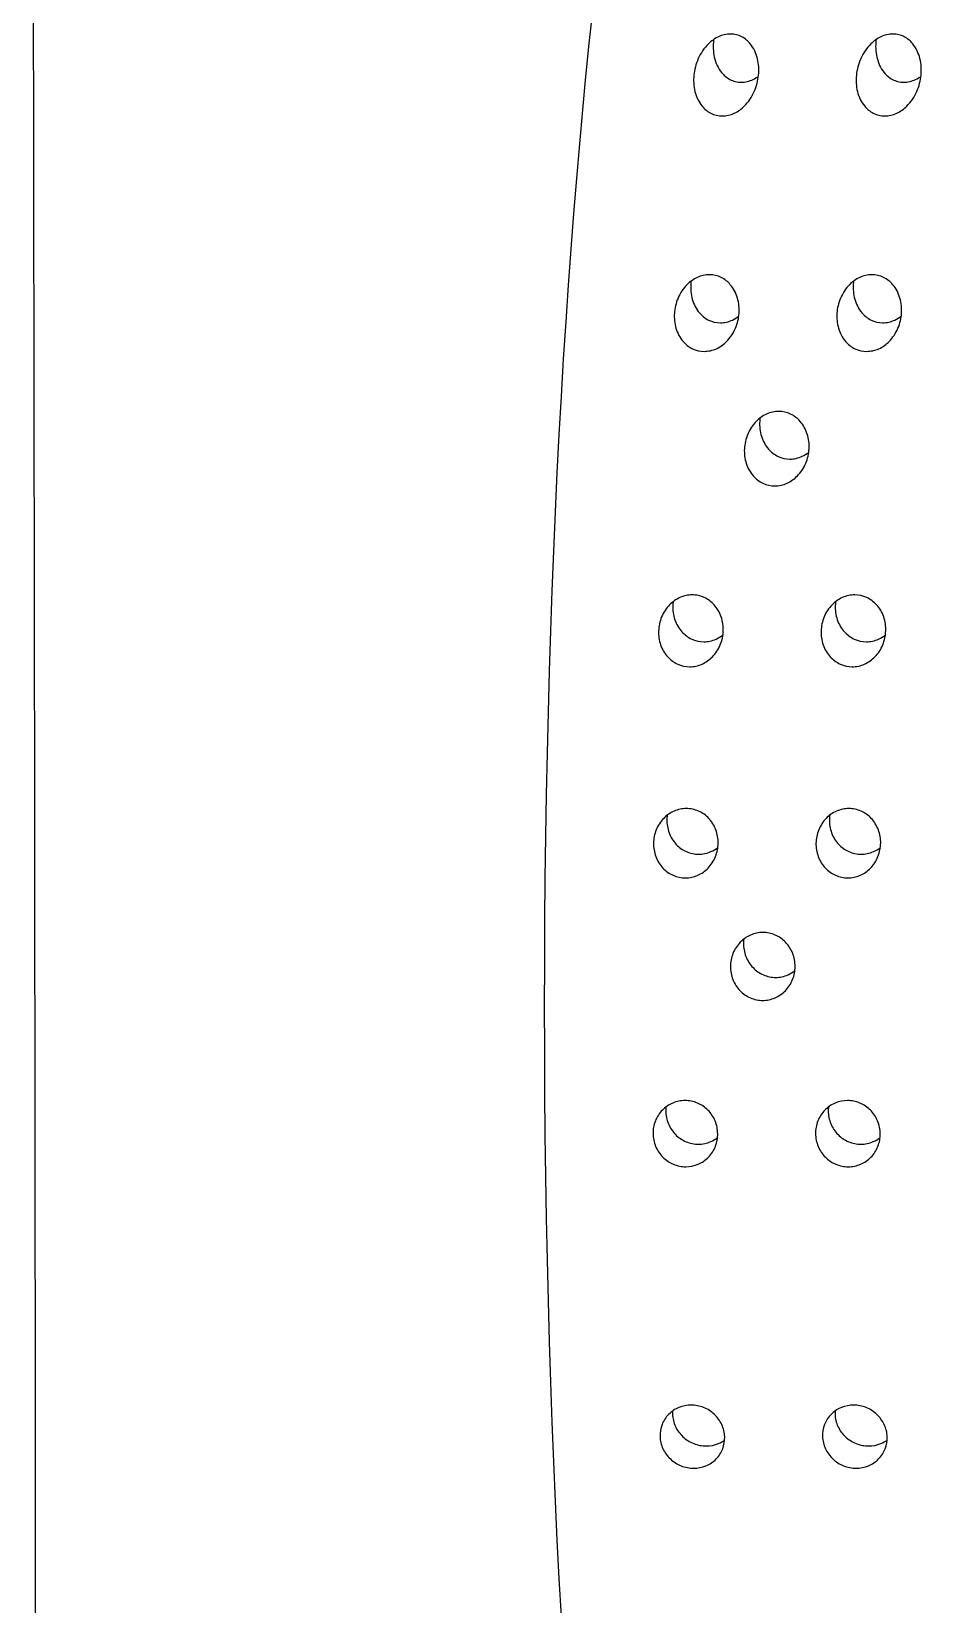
# Model space of a CAD drawing. Extents: x 648 to 724, y 789 to 934.
# Drawn here: x 668.87 to 669.873, y 839.744 to 841.517 of the extents above; entities that cross this region are included whole.
import ezdxf

# ---------------------------------------------------------------- set-up
doc = ezdxf.new("R2010")
doc.units = 0
doc.header["$MEASUREMENT"] = 0
doc.layers.add('1', color=4, linetype='Continuous')
doc.layers.add('1_CYAN', color=4, linetype='Continuous')

# ---------------------------------------------------------------- blocks, each defined once
blk = doc.blocks.new('2010GLOW')
at = {"layer": '1'}
blk.add_ellipse((21.7429, 34.8125), major_axis=(0, -1.875), ratio=0.145722, start_param=3.141593, end_param=6.283185, dxfattribs=at)
at = {"layer": '1', "color": 3}
for points, knots in [([(21.6795, 35.9086), (21.6818, 35.9086), (21.684, 35.9083), (21.6884, 35.9073), (21.6904, 35.9064), (21.6962, 35.9034), (21.6994, 35.9005), (21.7058, 35.8928), (21.7085, 35.887), (21.7115, 35.8747), (21.7118, 35.8682), (21.7106, 35.8563), (21.7091, 35.8499), (21.7037, 35.8377), (21.6999, 35.8319), (21.6921, 35.8242), (21.6882, 35.8214), (21.6796, 35.8174), (21.6749, 35.8163), (21.6659, 35.8163), (21.6614, 35.8174), (21.6535, 35.8214), (21.6502, 35.8242), (21.6438, 35.8319), (21.6411, 35.8377), (21.638, 35.8499), (21.6377, 35.8563), (21.6389, 35.8682), (21.6405, 35.8747), (21.646, 35.887), (21.6499, 35.8928), (21.6578, 35.9005), (21.6617, 35.9034), (21.6681, 35.9064), (21.6703, 35.9073), (21.6749, 35.9083), (21.6772, 35.9086), (21.6795, 35.9086)], [0, 0, 0, 0, 0.0068896, 0.0068896, 0.0137791, 0.0137791, 0.0275583, 0.0275583, 0.0493984, 0.0493984, 0.0712384, 0.0712384, 0.0924883, 0.0924883, 0.1137382, 0.1137382, 0.1274079, 0.1274079, 0.1410777, 0.1410777, 0.1547474, 0.1547474, 0.1684171, 0.1684171, 0.189667, 0.189667, 0.2109169, 0.2109169, 0.2327569, 0.2327569, 0.254597, 0.254597, 0.2683762, 0.2683762, 0.2752657, 0.2752657, 0.2821553, 0.2821553, 0.2821553, 0.2821553]), ([(21.8626, 35.9086), (21.8649, 35.9086), (21.8672, 35.9083), (21.8715, 35.9073), (21.8736, 35.9064), (21.8794, 35.9034), (21.8826, 35.9005), (21.8889, 35.8928), (21.8916, 35.887), (21.8947, 35.8747), (21.895, 35.8682), (21.8938, 35.8563), (21.8923, 35.8499), (21.8869, 35.8377), (21.8831, 35.8319), (21.8752, 35.8242), (21.8714, 35.8214), (21.8628, 35.8174), (21.8581, 35.8163), (21.849, 35.8163), (21.8445, 35.8174), (21.8367, 35.8214), (21.8334, 35.8242), (21.8269, 35.8319), (21.8242, 35.8377), (21.8212, 35.8499), (21.8209, 35.8563), (21.8221, 35.8682), (21.8237, 35.8747), (21.8292, 35.887), (21.8331, 35.8928), (21.841, 35.9005), (21.8448, 35.9034), (21.8512, 35.9064), (21.8535, 35.9073), (21.8581, 35.9083), (21.8604, 35.9086), (21.8626, 35.9086)], [0, 0, 0, 0, 0.0068896, 0.0068896, 0.0137791, 0.0137791, 0.0275583, 0.0275583, 0.0493984, 0.0493984, 0.0712384, 0.0712384, 0.0924883, 0.0924883, 0.1137382, 0.1137382, 0.1274079, 0.1274079, 0.1410777, 0.1410777, 0.1547474, 0.1547474, 0.1684171, 0.1684171, 0.189667, 0.189667, 0.2109169, 0.2109169, 0.2327569, 0.2327569, 0.254597, 0.254597, 0.2683762, 0.2683762, 0.2752657, 0.2752657, 0.2821553, 0.2821553, 0.2821553, 0.2821553]), ([(21.6605, 35.9023), (21.6605, 35.902), (21.6605, 35.9018), (21.6598, 35.8955), (21.6599, 35.8888), (21.6628, 35.8761), (21.6655, 35.8701), (21.672, 35.8622), (21.6752, 35.8594), (21.6809, 35.8564), (21.6829, 35.8556), (21.6872, 35.8545), (21.6895, 35.8543), (21.694, 35.8543), (21.6963, 35.8545), (21.7008, 35.8556), (21.703, 35.8564), (21.7073, 35.8584), (21.7092, 35.8596), (21.7111, 35.8609)], [0.07451048, 0.07451048, 0.07451048, 0.07451048, 0.0754781, 0.0754781, 0.09854089, 0.09854089, 0.12160367, 0.12160367, 0.13525987, 0.13525987, 0.14208797, 0.14208797, 0.14891607, 0.14891607, 0.15574416, 0.15574416, 0.16257226, 0.16257226, 0.16931395, 0.16931395, 0.16931395, 0.16931395]), ([(21.8437, 35.9023), (21.8437, 35.902), (21.8436, 35.9018), (21.8429, 35.8955), (21.8431, 35.8888), (21.846, 35.8761), (21.8487, 35.8701), (21.8551, 35.8622), (21.8583, 35.8594), (21.864, 35.8564), (21.8661, 35.8556), (21.8704, 35.8545), (21.8727, 35.8543), (21.8772, 35.8543), (21.8795, 35.8545), (21.884, 35.8556), (21.8862, 35.8564), (21.8904, 35.8584), (21.8924, 35.8596), (21.8943, 35.8609)], [0.07451048, 0.07451048, 0.07451048, 0.07451048, 0.0754781, 0.0754781, 0.09854089, 0.09854089, 0.12160367, 0.12160367, 0.13525987, 0.13525987, 0.14208797, 0.14208797, 0.14891607, 0.14891607, 0.15574416, 0.15574416, 0.16257226, 0.16257226, 0.16931395, 0.16931395, 0.16931395, 0.16931395]), ([(21.6558, 35.6373), (21.6603, 35.6373), (21.665, 35.6362), (21.6732, 35.6322), (21.6767, 35.6292), (21.683, 35.6219), (21.6858, 35.6166), (21.6891, 35.6054), (21.6896, 35.5994), (21.6889, 35.5884), (21.6876, 35.5825), (21.6828, 35.5714), (21.6794, 35.5662), (21.6721, 35.5588), (21.6681, 35.5559), (21.6593, 35.5519), (21.6545, 35.5509), (21.6455, 35.5509), (21.6408, 35.5519), (21.6326, 35.5559), (21.6289, 35.5588), (21.6226, 35.5662), (21.6198, 35.5714), (21.6165, 35.5825), (21.616, 35.5884), (21.6167, 35.5994), (21.6181, 35.6054), (21.6229, 35.6166), (21.6264, 35.6219), (21.6337, 35.6292), (21.6377, 35.6322), (21.6465, 35.6362), (21.6512, 35.6373), (21.6558, 35.6373)], [0, 0, 0, 0, 0.0137694, 0.0137694, 0.0275389, 0.0275389, 0.045875, 0.045875, 0.0642111, 0.0642111, 0.0822466, 0.0822466, 0.1002822, 0.1002822, 0.114005, 0.114005, 0.1277279, 0.1277279, 0.1414507, 0.1414507, 0.1551736, 0.1551736, 0.1732091, 0.1732091, 0.1912446, 0.1912446, 0.2095807, 0.2095807, 0.2279168, 0.2279168, 0.2416863, 0.2416863, 0.2554557, 0.2554557, 0.2554557, 0.2554557]), ([(21.6352, 35.6301), (21.6351, 35.629), (21.635, 35.6279), (21.6345, 35.6213), (21.6349, 35.6153), (21.6382, 35.6039), (21.6409, 35.5985), (21.6473, 35.5911), (21.6508, 35.5882), (21.659, 35.5842), (21.6636, 35.5831), (21.6727, 35.5831), (21.6775, 35.5842), (21.6843, 35.5874), (21.6867, 35.5888), (21.6889, 35.5905)], [0.06228793, 0.06228793, 0.06228793, 0.06228793, 0.06587176, 0.06587176, 0.08466047, 0.08466047, 0.10344918, 0.10344918, 0.11715342, 0.11715342, 0.13085765, 0.13085765, 0.14456189, 0.14456189, 0.15250533, 0.15250533, 0.15250533, 0.15250533]), ([(21.839, 35.6373), (21.8435, 35.6373), (21.8481, 35.6362), (21.8563, 35.6322), (21.8599, 35.6292), (21.8662, 35.6219), (21.8689, 35.6166), (21.8722, 35.6054), (21.8728, 35.5994), (21.8721, 35.5884), (21.8707, 35.5825), (21.866, 35.5714), (21.8626, 35.5662), (21.8552, 35.5588), (21.8513, 35.5559), (21.8425, 35.5519), (21.8377, 35.5509), (21.8287, 35.5509), (21.824, 35.5519), (21.8157, 35.5559), (21.8121, 35.5588), (21.8057, 35.5662), (21.803, 35.5714), (21.7997, 35.5825), (21.7991, 35.5884), (21.7999, 35.5994), (21.8012, 35.6054), (21.8061, 35.6166), (21.8095, 35.6219), (21.8169, 35.6292), (21.8209, 35.6322), (21.8296, 35.6362), (21.8344, 35.6373), (21.839, 35.6373)], [0, 0, 0, 0, 0.0137694, 0.0137694, 0.0275389, 0.0275389, 0.045875, 0.045875, 0.0642111, 0.0642111, 0.0822466, 0.0822466, 0.1002822, 0.1002822, 0.114005, 0.114005, 0.1277279, 0.1277279, 0.1414507, 0.1414507, 0.1551736, 0.1551736, 0.1732091, 0.1732091, 0.1912446, 0.1912446, 0.2095807, 0.2095807, 0.2279168, 0.2279168, 0.2416863, 0.2416863, 0.2554557, 0.2554557, 0.2554557, 0.2554557]), ([(21.8184, 35.6301), (21.8182, 35.629), (21.8181, 35.6279), (21.8176, 35.6213), (21.8181, 35.6153), (21.8213, 35.6039), (21.8241, 35.5985), (21.8305, 35.5911), (21.834, 35.5882), (21.8422, 35.5842), (21.8468, 35.5831), (21.8558, 35.5831), (21.8606, 35.5842), (21.8675, 35.5874), (21.8699, 35.5888), (21.8721, 35.5905)], [0.06228793, 0.06228793, 0.06228793, 0.06228793, 0.06587176, 0.06587176, 0.08466047, 0.08466047, 0.10344918, 0.10344918, 0.11715342, 0.11715342, 0.13085765, 0.13085765, 0.14456189, 0.14456189, 0.15250533, 0.15250533, 0.15250533, 0.15250533]), ([(21.734, 35.4832), (21.7385, 35.4832), (21.7432, 35.4822), (21.7516, 35.4782), (21.7553, 35.4752), (21.7616, 35.468), (21.7644, 35.463), (21.7678, 35.4522), (21.7685, 35.4465), (21.7679, 35.4358), (21.7667, 35.4301), (21.7622, 35.4194), (21.7589, 35.4145), (21.7518, 35.4073), (21.7478, 35.4043), (21.739, 35.4003), (21.7342, 35.3993), (21.7251, 35.3993), (21.7204, 35.4003), (21.7119, 35.4043), (21.7082, 35.4073), (21.7018, 35.4145), (21.699, 35.4194), (21.6956, 35.4301), (21.695, 35.4358), (21.6955, 35.4465), (21.6968, 35.4522), (21.7013, 35.463), (21.7047, 35.468), (21.7118, 35.4752), (21.7158, 35.4782), (21.7246, 35.4822), (21.7294, 35.4832), (21.734, 35.4832)], [0, 0, 0, 0, 0.0137869, 0.0137869, 0.0275738, 0.0275738, 0.0446423, 0.0446423, 0.0617107, 0.0617107, 0.0785623, 0.0785623, 0.0954139, 0.0954139, 0.1091701, 0.1091701, 0.1229264, 0.1229264, 0.1366826, 0.1366826, 0.1504388, 0.1504388, 0.1672904, 0.1672904, 0.184142, 0.184142, 0.2012104, 0.2012104, 0.2182789, 0.2182789, 0.2320658, 0.2320658, 0.2458527, 0.2458527, 0.2458527, 0.2458527]), ([(21.7129, 35.4758), (21.7127, 35.4744), (21.7126, 35.4731), (21.7122, 35.4665), (21.7128, 35.4607), (21.7162, 35.4498), (21.7189, 35.4447), (21.7253, 35.4375), (21.729, 35.4345), (21.7374, 35.4306), (21.7421, 35.4295), (21.7511, 35.4295), (21.756, 35.4306), (21.763, 35.4338), (21.7655, 35.4353), (21.7678, 35.437)], [0.05855005, 0.05855005, 0.05855005, 0.05855005, 0.06274523, 0.06274523, 0.08007431, 0.08007431, 0.09740339, 0.09740339, 0.1111441, 0.1111441, 0.12488481, 0.12488481, 0.13862551, 0.13862551, 0.14691934, 0.14691934, 0.14691934, 0.14691934]), ([(21.6364, 35.2764), (21.641, 35.2764), (21.6458, 35.2754), (21.6544, 35.2714), (21.6582, 35.2685), (21.6646, 35.2614), (21.6674, 35.2567), (21.6709, 35.2465), (21.6716, 35.2409), (21.6713, 35.2307), (21.6702, 35.2252), (21.666, 35.215), (21.6629, 35.2103), (21.656, 35.2033), (21.652, 35.2004), (21.6431, 35.1964), (21.6382, 35.1954), (21.6291, 35.1954), (21.6244, 35.1964), (21.6157, 35.2004), (21.6118, 35.2033), (21.6054, 35.2103), (21.6026, 35.215), (21.5991, 35.2252), (21.5984, 35.2307), (21.5987, 35.2409), (21.5998, 35.2465), (21.6041, 35.2567), (21.6072, 35.2614), (21.6141, 35.2685), (21.6181, 35.2714), (21.627, 35.2754), (21.6319, 35.2764), (21.6364, 35.2764)], [0, 0, 0, 0, 0.0138155, 0.0138155, 0.0276309, 0.0276309, 0.043476, 0.043476, 0.059321, 0.059321, 0.075022, 0.075022, 0.090723, 0.090723, 0.1045202, 0.1045202, 0.1183174, 0.1183174, 0.1321146, 0.1321146, 0.1459118, 0.1459118, 0.1616127, 0.1616127, 0.1773137, 0.1773137, 0.1931588, 0.1931588, 0.2090038, 0.2090038, 0.2228193, 0.2228193, 0.2366348, 0.2366348, 0.2366348, 0.2366348]), ([(21.615, 35.2689), (21.6148, 35.2673), (21.6146, 35.2658), (21.6144, 35.2592), (21.6151, 35.2536), (21.6186, 35.2433), (21.6214, 35.2386), (21.6278, 35.2315), (21.6316, 35.2286), (21.6402, 35.2246), (21.645, 35.2236), (21.6541, 35.2236), (21.6589, 35.2246), (21.6661, 35.2278), (21.6687, 35.2294), (21.6711, 35.2312)], [0.05527731, 0.05527731, 0.05527731, 0.05527731, 0.05987506, 0.05987506, 0.07583478, 0.07583478, 0.09179451, 0.09179451, 0.10558106, 0.10558106, 0.1193676, 0.1193676, 0.13315415, 0.13315415, 0.14170505, 0.14170505, 0.14170505, 0.14170505]), ([(21.8196, 35.2764), (21.8242, 35.2764), (21.8289, 35.2754), (21.8375, 35.2714), (21.8413, 35.2685), (21.8477, 35.2614), (21.8505, 35.2567), (21.8541, 35.2465), (21.8548, 35.2409), (21.8544, 35.2307), (21.8533, 35.2252), (21.8492, 35.215), (21.8461, 35.2103), (21.8392, 35.2033), (21.8351, 35.2004), (21.8263, 35.1964), (21.8214, 35.1954), (21.8123, 35.1954), (21.8075, 35.1964), (21.7989, 35.2004), (21.795, 35.2033), (21.7886, 35.2103), (21.7858, 35.215), (21.7822, 35.2252), (21.7815, 35.2307), (21.7819, 35.2409), (21.783, 35.2465), (21.7872, 35.2567), (21.7904, 35.2614), (21.7973, 35.2685), (21.8013, 35.2714), (21.8102, 35.2754), (21.815, 35.2764), (21.8196, 35.2764)], [0, 0, 0, 0, 0.0138155, 0.0138155, 0.0276309, 0.0276309, 0.043476, 0.043476, 0.059321, 0.059321, 0.075022, 0.075022, 0.090723, 0.090723, 0.1045202, 0.1045202, 0.1183174, 0.1183174, 0.1321146, 0.1321146, 0.1459118, 0.1459118, 0.1616127, 0.1616127, 0.1773137, 0.1773137, 0.1931588, 0.1931588, 0.2090038, 0.2090038, 0.2228193, 0.2228193, 0.2366348, 0.2366348, 0.2366348, 0.2366348]), ([(21.7981, 35.2689), (21.7979, 35.2673), (21.7978, 35.2658), (21.7975, 35.2592), (21.7982, 35.2536), (21.8017, 35.2433), (21.8045, 35.2386), (21.811, 35.2315), (21.8148, 35.2286), (21.8234, 35.2246), (21.8282, 35.2236), (21.8373, 35.2236), (21.8421, 35.2246), (21.8493, 35.2278), (21.8519, 35.2294), (21.8542, 35.2312)], [0.05527731, 0.05527731, 0.05527731, 0.05527731, 0.05987506, 0.05987506, 0.07583478, 0.07583478, 0.09179451, 0.09179451, 0.10558106, 0.10558106, 0.1193676, 0.1193676, 0.13315415, 0.13315415, 0.14170505, 0.14170505, 0.14170505, 0.14170505]), ([(21.6299, 35.0356), (21.6344, 35.0356), (21.6393, 35.0346), (21.6481, 35.0307), (21.652, 35.0278), (21.6585, 35.0209), (21.6613, 35.0164), (21.6649, 35.0067), (21.6658, 35.0014), (21.6656, 34.9915), (21.6647, 34.9863), (21.6607, 34.9765), (21.6578, 34.9721), (21.6512, 34.9652), (21.6471, 34.9623), (21.6382, 34.9584), (21.6333, 34.9575), (21.6242, 34.9575), (21.6194, 34.9584), (21.6105, 34.9623), (21.6065, 34.9652), (21.6001, 34.9721), (21.5972, 34.9765), (21.5936, 34.9863), (21.5927, 34.9915), (21.5929, 35.0014), (21.5939, 35.0067), (21.5978, 35.0164), (21.6008, 35.0209), (21.6075, 35.0278), (21.6115, 35.0307), (21.6204, 35.0346), (21.6253, 35.0356), (21.6299, 35.0356)], [0, 0, 0, 0, 0.0138463, 0.0138463, 0.0276926, 0.0276926, 0.04258, 0.04258, 0.0574675, 0.0574675, 0.0722657, 0.0722657, 0.0870638, 0.0870638, 0.1008999, 0.1008999, 0.114736, 0.114736, 0.1285721, 0.1285721, 0.1424082, 0.1424082, 0.1572063, 0.1572063, 0.1720044, 0.1720044, 0.1868919, 0.1868919, 0.2017794, 0.2017794, 0.2156257, 0.2156257, 0.229472, 0.229472, 0.229472, 0.229472]), ([(21.6082, 35.028), (21.608, 35.0264), (21.6079, 35.0248), (21.6078, 35.0183), (21.6086, 35.013), (21.6123, 35.0032), (21.6151, 34.9987), (21.6215, 34.9919), (21.6255, 34.989), (21.6343, 34.9851), (21.6392, 34.9841), (21.6483, 34.9841), (21.6531, 34.9851), (21.6604, 34.9882), (21.663, 34.9898), (21.6654, 34.9916)], [0.05298666, 0.05298666, 0.05298666, 0.05298666, 0.05772049, 0.05772049, 0.07263637, 0.07263637, 0.08755225, 0.08755225, 0.10138253, 0.10138253, 0.1152128, 0.1152128, 0.12904308, 0.12904308, 0.13767704, 0.13767704, 0.13767704, 0.13767704]), ([(21.813, 35.0356), (21.8176, 35.0356), (21.8224, 35.0346), (21.8312, 35.0307), (21.8352, 35.0278), (21.8416, 35.0209), (21.8444, 35.0164), (21.8481, 35.0067), (21.849, 35.0014), (21.8488, 34.9915), (21.8478, 34.9863), (21.8439, 34.9765), (21.841, 34.9721), (21.8343, 34.9652), (21.8303, 34.9623), (21.8213, 34.9584), (21.8165, 34.9575), (21.8074, 34.9575), (21.8025, 34.9584), (21.7937, 34.9623), (21.7897, 34.9652), (21.7832, 34.9721), (21.7804, 34.9765), (21.7767, 34.9863), (21.7759, 34.9915), (21.776, 35.0014), (21.777, 35.0067), (21.781, 35.0164), (21.784, 35.0209), (21.7906, 35.0278), (21.7947, 35.0307), (21.8036, 35.0346), (21.8085, 35.0356), (21.813, 35.0356)], [0, 0, 0, 0, 0.0138463, 0.0138463, 0.0276926, 0.0276926, 0.04258, 0.04258, 0.0574675, 0.0574675, 0.0722657, 0.0722657, 0.0870638, 0.0870638, 0.1008999, 0.1008999, 0.114736, 0.114736, 0.1285721, 0.1285721, 0.1424082, 0.1424082, 0.1572063, 0.1572063, 0.1720044, 0.1720044, 0.1868919, 0.1868919, 0.2017794, 0.2017794, 0.2156257, 0.2156257, 0.229472, 0.229472, 0.229472, 0.229472]), ([(21.7914, 35.028), (21.7912, 35.0264), (21.7911, 35.0248), (21.7909, 35.0183), (21.7918, 35.013), (21.7954, 35.0032), (21.7982, 34.9987), (21.8047, 34.9919), (21.8087, 34.989), (21.8175, 34.9851), (21.8223, 34.9841), (21.8314, 34.9841), (21.8363, 34.9851), (21.8435, 34.9882), (21.8462, 34.9898), (21.8485, 34.9916)], [0.05298666, 0.05298666, 0.05298666, 0.05298666, 0.05772049, 0.05772049, 0.07263637, 0.07263637, 0.08755225, 0.08755225, 0.10138253, 0.10138253, 0.1152128, 0.1152128, 0.12904308, 0.12904308, 0.13767704, 0.13767704, 0.13767704, 0.13767704]), ([(21.7162, 34.896), (21.7208, 34.896), (21.7256, 34.895), (21.7345, 34.8911), (21.7385, 34.8882), (21.745, 34.8814), (21.7478, 34.8771), (21.7516, 34.8675), (21.7525, 34.8624), (21.7524, 34.8527), (21.7515, 34.8476), (21.7477, 34.8381), (21.7449, 34.8337), (21.7383, 34.827), (21.7343, 34.8241), (21.7253, 34.8203), (21.7205, 34.8193), (21.7113, 34.8193), (21.7065, 34.8203), (21.6976, 34.8241), (21.6935, 34.827), (21.687, 34.8337), (21.6842, 34.8381), (21.6804, 34.8476), (21.6795, 34.8527), (21.6795, 34.8624), (21.6805, 34.8675), (21.6843, 34.8771), (21.6872, 34.8814), (21.6938, 34.8882), (21.6978, 34.8911), (21.7067, 34.895), (21.7116, 34.896), (21.7162, 34.896)], [0, 0, 0, 0, 0.0138608, 0.0138608, 0.0277216, 0.0277216, 0.0422229, 0.0422229, 0.0567241, 0.0567241, 0.0711596, 0.0711596, 0.0855951, 0.0855951, 0.0994487, 0.0994487, 0.1133024, 0.1133024, 0.127156, 0.127156, 0.1410097, 0.1410097, 0.1554452, 0.1554452, 0.1698806, 0.1698806, 0.1843819, 0.1843819, 0.1988832, 0.1988832, 0.212744, 0.212744, 0.2266048, 0.2266048, 0.2266048, 0.2266048]), ([(21.6945, 34.8885), (21.6943, 34.8869), (21.6942, 34.8853), (21.6942, 34.8789), (21.6951, 34.8737), (21.6988, 34.8642), (21.7017, 34.8598), (21.7082, 34.853), (21.7122, 34.8501), (21.7211, 34.8463), (21.726, 34.8453), (21.7351, 34.8453), (21.74, 34.8463), (21.7472, 34.8494), (21.7498, 34.851), (21.7522, 34.8528)], [0.05216595, 0.05216595, 0.05216595, 0.05216595, 0.05687262, 0.05687262, 0.07137622, 0.07137622, 0.08587982, 0.08587982, 0.09972982, 0.09972982, 0.11357982, 0.11357982, 0.12742982, 0.12742982, 0.13602531, 0.13602531, 0.13602531, 0.13602531]), ([(21.6284, 34.7065), (21.6329, 34.7065), (21.6378, 34.7056), (21.6468, 34.7018), (21.6509, 34.6989), (21.6575, 34.6923), (21.6603, 34.6881), (21.6642, 34.6788), (21.6651, 34.6738), (21.6653, 34.6644), (21.6644, 34.6594), (21.6608, 34.6502), (21.658, 34.646), (21.6516, 34.6394), (21.6475, 34.6366), (21.6386, 34.6328), (21.6338, 34.6319), (21.6246, 34.6319), (21.6197, 34.6328), (21.6107, 34.6366), (21.6066, 34.6394), (21.6, 34.646), (21.5971, 34.6502), (21.5933, 34.6594), (21.5923, 34.6644), (21.5922, 34.6738), (21.5931, 34.6788), (21.5967, 34.6881), (21.5995, 34.6923), (21.606, 34.6989), (21.61, 34.7018), (21.6189, 34.7056), (21.6238, 34.7065), (21.6284, 34.7065)], [0, 0, 0, 0, 0.0138754, 0.0138754, 0.0277508, 0.0277508, 0.0418876, 0.0418876, 0.0560244, 0.0560244, 0.070122, 0.070122, 0.0842195, 0.0842195, 0.0980909, 0.0980909, 0.1119622, 0.1119622, 0.1258335, 0.1258335, 0.1397049, 0.1397049, 0.1538024, 0.1538024, 0.1679, 0.1679, 0.1820368, 0.1820368, 0.1961736, 0.1961736, 0.210049, 0.210049, 0.2239244, 0.2239244, 0.2239244, 0.2239244]), ([(21.8115, 34.7065), (21.8161, 34.7065), (21.821, 34.7056), (21.83, 34.7018), (21.8341, 34.6989), (21.8406, 34.6923), (21.8435, 34.6881), (21.8473, 34.6788), (21.8483, 34.6738), (21.8484, 34.6644), (21.8476, 34.6594), (21.8439, 34.6502), (21.8412, 34.646), (21.8348, 34.6394), (21.8307, 34.6366), (21.8218, 34.6328), (21.8169, 34.6319), (21.8078, 34.6319), (21.8029, 34.6328), (21.7939, 34.6366), (21.7898, 34.6394), (21.7832, 34.646), (21.7803, 34.6502), (21.7765, 34.6594), (21.7755, 34.6644), (21.7754, 34.6738), (21.7762, 34.6788), (21.7799, 34.6881), (21.7827, 34.6923), (21.7891, 34.6989), (21.7932, 34.7018), (21.8021, 34.7056), (21.807, 34.7065), (21.8115, 34.7065)], [0, 0, 0, 0, 0.0138754, 0.0138754, 0.0277508, 0.0277508, 0.0418876, 0.0418876, 0.0560244, 0.0560244, 0.070122, 0.070122, 0.0842195, 0.0842195, 0.0980909, 0.0980909, 0.1119622, 0.1119622, 0.1258335, 0.1258335, 0.1397049, 0.1397049, 0.1538024, 0.1538024, 0.1679, 0.1679, 0.1820368, 0.1820368, 0.1961736, 0.1961736, 0.210049, 0.210049, 0.2239244, 0.2239244, 0.2239244, 0.2239244]), ([(21.6068, 34.6992), (21.6067, 34.6977), (21.6066, 34.6961), (21.6067, 34.6899), (21.6076, 34.6849), (21.6115, 34.6757), (21.6143, 34.6714), (21.6209, 34.6648), (21.625, 34.662), (21.634, 34.6582), (21.6389, 34.6573), (21.6481, 34.6573), (21.6529, 34.6582), (21.6601, 34.6613), (21.6627, 34.6628), (21.665, 34.6645)], [0.05151258, 0.05151258, 0.05151258, 0.05151258, 0.05608271, 0.05608271, 0.07020559, 0.07020559, 0.08432848, 0.08432848, 0.0981983, 0.0981983, 0.11206812, 0.11206812, 0.12593795, 0.12593795, 0.13438506, 0.13438506, 0.13438506, 0.13438506]), ([(21.79, 34.6992), (21.7898, 34.6977), (21.7898, 34.6961), (21.7898, 34.6899), (21.7908, 34.6849), (21.7946, 34.6757), (21.7975, 34.6714), (21.8041, 34.6648), (21.8082, 34.662), (21.8172, 34.6582), (21.8221, 34.6573), (21.8312, 34.6573), (21.8361, 34.6582), (21.8433, 34.6613), (21.8458, 34.6628), (21.8481, 34.6645)], [0.05151258, 0.05151258, 0.05151258, 0.05151258, 0.05608271, 0.05608271, 0.07020559, 0.07020559, 0.08432848, 0.08432848, 0.0981983, 0.0981983, 0.11206812, 0.11206812, 0.12593795, 0.12593795, 0.13438506, 0.13438506, 0.13438506, 0.13438506]), ([(21.6353, 34.3632), (21.6398, 34.3632), (21.6448, 34.3623), (21.6539, 34.3587), (21.6581, 34.3559), (21.6648, 34.3496), (21.6677, 34.3456), (21.6718, 34.3368), (21.6729, 34.332), (21.6732, 34.3231), (21.6725, 34.3183), (21.6691, 34.3096), (21.6665, 34.3056), (21.6603, 34.2993), (21.6563, 34.2965), (21.6475, 34.2929), (21.6426, 34.292), (21.6335, 34.292), (21.6285, 34.2929), (21.6194, 34.2965), (21.6152, 34.2993), (21.6085, 34.3056), (21.6055, 34.3096), (21.6014, 34.3183), (21.6003, 34.3231), (21.6, 34.332), (21.6007, 34.3368), (21.6041, 34.3456), (21.6067, 34.3496), (21.613, 34.3559), (21.617, 34.3587), (21.6258, 34.3623), (21.6307, 34.3632), (21.6353, 34.3632)], [0, 0, 0, 0, 0.0138846, 0.0138846, 0.0277691, 0.0277691, 0.0416534, 0.0416534, 0.0555377, 0.0555377, 0.0694237, 0.0694237, 0.0833096, 0.0833096, 0.0971943, 0.0971943, 0.1110791, 0.1110791, 0.1249638, 0.1249638, 0.1388485, 0.1388485, 0.1527345, 0.1527345, 0.1666205, 0.1666205, 0.1805047, 0.1805047, 0.194389, 0.194389, 0.2082736, 0.2082736, 0.2221581, 0.2221581, 0.2221581, 0.2221581]), ([(21.8184, 34.3632), (21.823, 34.3632), (21.8279, 34.3623), (21.837, 34.3587), (21.8412, 34.3559), (21.8479, 34.3496), (21.8509, 34.3456), (21.855, 34.3368), (21.8561, 34.332), (21.8564, 34.3231), (21.8557, 34.3183), (21.8523, 34.3096), (21.8497, 34.3056), (21.8434, 34.2993), (21.8395, 34.2965), (21.8306, 34.2929), (21.8258, 34.292), (21.8166, 34.292), (21.8117, 34.2929), (21.8026, 34.2965), (21.7984, 34.2993), (21.7916, 34.3056), (21.7887, 34.3096), (21.7846, 34.3183), (21.7835, 34.3231), (21.7831, 34.332), (21.7839, 34.3368), (21.7872, 34.3456), (21.7899, 34.3496), (21.7961, 34.3559), (21.8001, 34.3587), (21.809, 34.3623), (21.8138, 34.3632), (21.8184, 34.3632)], [0, 0, 0, 0, 0.0138846, 0.0138846, 0.0277691, 0.0277691, 0.0416534, 0.0416534, 0.0555377, 0.0555377, 0.0694237, 0.0694237, 0.0833096, 0.0833096, 0.0971943, 0.0971943, 0.1110791, 0.1110791, 0.1249638, 0.1249638, 0.1388485, 0.1388485, 0.1527345, 0.1527345, 0.1666205, 0.1666205, 0.1805047, 0.1805047, 0.194389, 0.194389, 0.2082736, 0.2082736, 0.2221581, 0.2221581, 0.2221581, 0.2221581]), ([(21.6143, 34.3566), (21.6142, 34.3553), (21.6142, 34.3539), (21.6144, 34.3482), (21.6155, 34.3434), (21.6196, 34.3347), (21.6226, 34.3307), (21.6293, 34.3244), (21.6335, 34.3216), (21.6427, 34.318), (21.6476, 34.3171), (21.6567, 34.3171), (21.6616, 34.318), (21.6685, 34.3209), (21.6709, 34.3222), (21.673, 34.3237)], [0.05152079, 0.05152079, 0.05152079, 0.05152079, 0.05553775, 0.05553775, 0.06942391, 0.06942391, 0.08331008, 0.08331008, 0.09719486, 0.09719486, 0.11107963, 0.11107963, 0.12496441, 0.12496441, 0.13282261, 0.13282261, 0.13282261, 0.13282261]), ([(21.7975, 34.3566), (21.7974, 34.3553), (21.7974, 34.3539), (21.7976, 34.3482), (21.7987, 34.3434), (21.8028, 34.3347), (21.8057, 34.3307), (21.8125, 34.3244), (21.8167, 34.3216), (21.8258, 34.318), (21.8307, 34.3171), (21.8399, 34.3171), (21.8447, 34.318), (21.8517, 34.3209), (21.854, 34.3222), (21.8562, 34.3237)], [0.05152079, 0.05152079, 0.05152079, 0.05152079, 0.05553775, 0.05553775, 0.06942391, 0.06942391, 0.08331008, 0.08331008, 0.09719486, 0.09719486, 0.11107963, 0.11107963, 0.12496441, 0.12496441, 0.13282261, 0.13282261, 0.13282261, 0.13282261])]:
    blk.add_open_spline(points, degree=3, knots=knots, dxfattribs=at)
at = {"layer": '1_CYAN', "color": 3}
blk.add_arc((-2264.9021, 31.9803), 2285.7995, 359.8714252, 0.1285748, dxfattribs=at)

msp = doc.modelspace()

# ---------------------------------------------------------------- block references
at = {"layer": '1'}
msp.add_blockref('2010GLOW', (647.9779, 805.6054), dxfattribs=at)

doc.saveas('drawing.dxf')
